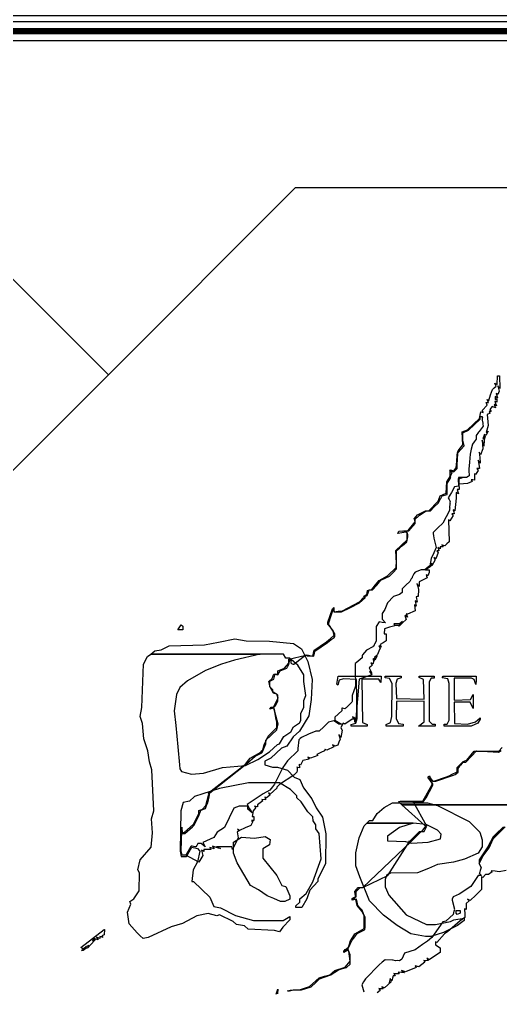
# Model space of a CAD drawing. Extents: x -87611 to 96139, y 77822 to 138139.
# Drawn here: x 59880 to 60648, y 99503 to 101050 of the extents above; entities that cross this region are included whole.
import ezdxf

# ---------------------------------------------------------------- set-up
doc = ezdxf.new("R2010")
doc.units = 0
doc.header["$MEASUREMENT"] = 0
doc.layers.get('0').update_dxf_attribs({"color": 6})
for name, color, linetype in [('L14D0 Au', 2, 'Continuous'), ('L3D0 Base', 3, 'Continuous'), ('L8D0 Wire', 5, 'Continuous')]:
    doc.layers.add(name, color=color, linetype=linetype)

# ---------------------------------------------------------------- blocks, each defined once
blk = doc.blocks.new('_128TRCE70')
at = {"layer": 'L14D0 Au'}
blk.add_lwpolyline([(0, 0), (-1745.413, 1745.413), (-1447.5, 2043.326), (-1447.5, 2885.952), (-2043.326, 3481.778), (-2885.952, 3481.778), (-3183.865, 3183.865), (-3923.773, 3923.773), (-3898.57, 3948.975), (-3898.57, 4020.192), (-3948.975, 4070.598), (-4020.192, 4070.598), (-4045.395, 4045.395), (-4490, 4490), (-4490, 4535), (-4376.213, 4535), (-3557.601, 3716.388), (-785, 3716.388)], dxfattribs=at)
blk.add_lwpolyline([(547.44, 2209.141), (-755, 3511.58), (-755, 3746.388), (-3545.175, 3746.388), (-4333.787, 4535), (-4126.213, 4535), (-3347.601, 3756.388), (-745, 3756.388), (-745, 3515.722), (551.226, 2219.496), (551.226, 2212.927)], close=True, dxfattribs=at)
at = {"layer": 'L8D0 Wire', "const_width": 10}
blk.add_lwpolyline([(-4375, 4555), (-3551.388, 3731.388), (-770, 3731.388), (-770, 3505.367), (526.226, 2209.141), (144.462, 1827.376)], dxfattribs=at)
blk = doc.blocks.new('_LOGO_BEEST')
at = {"layer": 'L14D0 Au'}
for points in [[(-608.428, 312.458), (-603.214, 320.415), (-600.37, 318.657), (-600.37, 312.458)], [(-663.447, -179.196), (-668.238, -174.801), (-668.238, -174.805), (-673.028, -170.411), (-686.234, -155.902), (-688.396, -137.067), (-683.209, -124.718), (-684.871, -120.387), (-678.301, -115.786), (-669.896, -103.533), (-669.439, -74.789), (-671.985, -69.867), (-668.651, -54.029), (-650.748, -33.553), (-648.529, -10.913), (-650.244, 11.443), (-646.772, 24.218), (-649.828, 89.691), (-653.337, 102.466), (-656.467, 120.032), (-662.537, 139.194), (-664.705, 163.148), (-668.411, 174.326), (-665.606, 188.698), (-662.947, 257.704), (-656.491, 270.139), (-651.384, 274.131), (-477.067, 274.131), (-518.132, 264.428), (-538.891, 257.912), (-564.441, 247.902), (-593.185, 231.329), (-605.342, 220.901), (-610.233, 209.457), (-614.128, 183.758), (-611.57, 159.954), (-608.305, 126.419), (-605.44, 97.675), (-605.112, 91.288), (-602.329, 86.894), (-586.797, 82.557), (-567.634, 84.284), (-537.293, 93.481), (-500.564, 96.559), (-480.984, 105.895), (-462.239, 118.174), (-449.229, 129.957), (-446.134, 131.21), (-439.074, 142.782), (-428.031, 150.349), (-424.028, 157.828), (-414.332, 164.591), (-411.986, 167.938), (-411.96, 174.006), (-411.937, 180.074), (-407.466, 188.72), (-407.423, 199.876), (-404.386, 207.861), (-407.38, 230.217), (-407.312, 235.459), (-407.241, 240.7), (-416.985, 256.535), (-430.079, 267.744), (-435.865, 267.744), (-439.854, 274.131), (-651.384, 274.131), (-645.177, 278.983), (-634.703, 280.98), (-622.288, 287.195), (-566.037, 288.694), (-543.68, 293.088), (-517.165, 298.216), (-499.179, 294.891), (-462.239, 294.676), (-423.914, 290.754), (-411.104, 282.197), (-400.858, 262.027), (-394.024, 233.411), (-395.819, 201.473), (-399.134, 175.542), (-414.16, 150.952), (-424.155, 142.177), (-434.575, 127.032), (-442.73, 123.931), (-460.23, 107.938), (-469.425, 103.182), (-469.425, 97.383), (-457.078, 93.683), (-449.245, 93.683), (-433.408, 88.98), (-422.696, 77.928), (-413.915, 74.291), (-408.078, 60.947), (-394.824, 43.381), (-387.58, 29.144), (-377.416, 14.367), (-372.02, -12.51), (-372.813, -60.417), (-384.79, -84.398), (-384.79, -88.433), (-397.542, -102.268), (-402.459, -116.203), (-410.475, -129.881), (-419.921, -129.881), (-419.921, -127.182), (-413.534, -121.402), (-413.534, -115.793), (-403.844, -107.64), (-393.181, -88.774), (-379.45, -52.44), (-382.699, -12.158), (-387.984, -4.613), (-387.984, 2.05), (-392.673, 8.25), (-392.775, 14.879), (-401.193, 22.622), (-411.555, 38.59), (-418.325, 44.675), (-418.325, 48.344), (-428.705, 58.043), (-446.271, 68.727), (-495.774, 68.868), (-542.084, 60.038), (-582.006, 46.976), (-589.991, 39.726), (-600.004, 37.619), (-603.395, 24.219), (-604.843, -39.804), (-603.192, -48.44), (-594.781, -48.337), (-585.918, -33.74), (-577.216, -35.873), (-573.13, -39.863), (-576.808, -57.221), (-584.027, -69.996), (-586.026, -88.36), (-583.178, -88.36), (-557.366, -113.253), (-550.826, -128.038), (-540.487, -130.207), (-516.534, -142.338), (-487.79, -150.68), (-440.26, -150.637), (-429.503, -143.989), (-429.503, -149.359), (-441.075, -160.931), (-446.015, -168.471), (-454.255, -166.226), (-496.244, -164.21), (-502.162, -159.053), (-514.535, -157.161), (-520.065, -152.156), (-541.651, -141.296), (-546.187, -143.037), (-560.061, -139.152), (-578.298, -142.938), (-601.169, -155.076), (-618.735, -160.506), (-655.463, -177.478)], [(-332.093, 159.155), (-332.093, 162.003), (-324.157, 163.995), (-322.404, 171.132), (-323.31, 233.411), (-343.971, 234.38), (-351.207, 232.564), (-353.236, 224.479), (-354.766, 226.01), (-352.572, 239), (-284.186, 239), (-284.284, 228.62), (-287.539, 234.209), (-314.59, 234.209), (-313.729, 164.745), (-306.543, 161.592), (-306.543, 159.155)], [(-197.953, 159.157), (-224.301, 159.259), (-215.519, 165.812), (-215.519, 199.17), (-259.433, 198.282), (-260.247, 171.134), (-256.159, 163.15), (-249.053, 162.129), (-249.053, 159.158), (-276.2, 159.158), (-276.2, 160.376), (-276.202, 160.375), (-276.202, 161.593), (-269.024, 164.746), (-266.998, 174.327), (-266.666, 227.024), (-270.691, 235.009), (-277.797, 236.029), (-277.797, 239.001), (-252.247, 239.001), (-252.247, 236.023), (-258.627, 233.998), (-260.387, 226.987), (-259.433, 203.071), (-215.402, 202.182), (-216.317, 233.412), (-223.503, 236.565), (-223.503, 239.001), (-199.55, 239.001), (-199.55, 235.807), (-204.228, 235.807), (-207.534, 229.63), (-207.534, 167.369), (-202.515, 162.351), (-197.953, 162.351)], [(-183.58, 159.157), (-183.582, 162.351), (-178.904, 162.351), (-175.598, 168.528), (-175.64, 227.024), (-177.608, 234.373), (-186.723, 236.196), (-184.989, 239.001), (-132.481, 239.001), (-132.581, 232.214), (-132.683, 225.428), (-135.833, 233.322), (-139.666, 235.758), (-153.639, 235.784), (-167.612, 235.807), (-167.612, 200.547), (-141.347, 201.474), (-137.318, 209.459), (-137.395, 187.102), (-141.906, 197.482), (-167.719, 197.482), (-166.812, 163.149), (-146.053, 162.133), (-133.278, 165.848), (-126.092, 172.489), (-126.092, 170.125), (-129.542, 163.677), (-140.361, 159.157)], [(-204.896, -176.19), (-213.151, -175.901), (-224.798, -173.79), (-224.772, -173.792), (-236.419, -171.681), (-258.182, -158.752), (-280.194, -141.858), (-302.751, -119.367), (-318.102, -81.176), (-324.273, -63.61), (-324.273, -42.561), (-318.958, -18.898), (-311.047, 0.265), (-306.875, 4.689), (-232.99, 4.689), (-254.644, -2.385), (-273.806, -15.969), (-273.806, -23.688), (-245.062, -24.644), (-235.481, -27.551), (-208.936, -25.781), (-189.171, -20.458), (-188.116, -13.045), (-193.962, -6.572), (-211.991, 2.537), (-232.99, 4.689), (-306.875, 4.689), (-302.762, 9.048), (-297.233, 9.048), (-290.462, 20.003), (-279.317, 29.788), (-265.833, 36.973), (-237.887, 36.994), (-209.942, 36.994), (-193.973, 32.517), (-143.549, 7.193), (-126.415, -9.535), (-122.929, -22.091), (-122.929, -32.892), (-129.312, -43.219), (-150.875, -52.837), (-168.44, -57.79), (-193.991, -61.493), (-208.363, -67.917), (-225.928, -74.461), (-269.044, -75.01), (-274.878, -77.619), (-277.827, -85.376), (-277.755, -97.144), (-271.921, -109.919), (-243.892, -141.352), (-211.837, -157.028), (-197.182, -157.025), (-173.553, -152.096), (-168.192, -149.227), (-151.671, -147.035), (-151.671, -150.478), (-162.051, -158.276), (-184.541, -169.508)], [(-437.638, -120.3), (-444.674, -120.215), (-455.181, -115.731), (-455.181, -115.73), (-465.688, -111.246), (-479.805, -101.669), (-492.612, -94.592), (-497.768, -85.967), (-513.489, -58.82), (-519.391, -43.131), (-519.727, -25.457), (-506.952, -17.94), (-486.192, -19.395), (-468.771, -16.563), (-461.248, -21.493), (-462.239, -30.033), (-472.496, -36.463), (-472.619, -51.236), (-450.17, -79.07), (-442.344, -94.514), (-435.954, -96.542), (-429.503, -111.125), (-429.503, -116.593)], [(-162.51, -140.839), (-164.419, -138.93), (-164.419, -134.672), (-158.032, -134.672), (-158.032, -139.121)]]:
    blk.add_lwpolyline(points, close=True, dxfattribs=at)
at = {"layer": 'L3D0 Base'}
for points in [[(-451.721, -268.012), (-448.637, -260.028), (-449.585, -267.214)], [(-433.897, -262.745), (-429.103, -261.787), (-424.312, -260.826), (-414.101, -260.826), (-406.232, -258.175), (-398.363, -255.521), (-383.052, -241.851), (-374.591, -239.39), (-366.129, -236.932), (-362.009, -233.689), (-357.886, -230.448), (-341.502, -225.155), (-333.362, -215.48), (-334.428, -207.443), (-335.492, -199.405), (-337.026, -197.871), (-343.27, -201.77), (-343.27, -198.782), (-335.822, -192.924), (-334.69, -188.417), (-333.561, -183.911), (-325.776, -171.578), (-311.333, -163.114), (-311.333, -142.448), (-313.167, -138.961), (-315, -135.471), (-322.239, -126.766), (-324.423, -116.82), (-327.461, -117.612), (-330.495, -118.407), (-330.495, -115.622), (-327.51, -114.028), (-324.529, -112.431), (-325.312, -108.327), (-326.098, -104.222), (-320.418, -97.944), (-313.375, -97.944), (-273.403, -79.003), (-238.646, -24.63), (-239.572, -24.35), (-238.553, -24.487), (-230.687, -16.503), (-222.824, -8.518), (-218.941, -8.518), (-212.048, 0.246), (-214.375, 0.901), (-250.872, 33.968), (-64.9, 33.968)], [(-87.909, -1.329), (-97.256, -10.91), (-106.607, -20.492), (-113.053, -33.426), (-127.687, -55.246), (-127.653, -57.831), (-127.616, -60.414), (-124.537, -54.026), (-121.462, -47.639), (-111.893, -34.864), (-105.187, -20.492), (-86.309, -1.329)], [(-64.9, 33.968), (-250.872, 33.968), (-256.259, 38.849), (-253.408, 39.389), (-217.718, 39.389), (-210.233, 52.834), (-202.744, 66.28), (-202.744, 68.26), (-209.703, 77.673), (-208.402, 78.893), (-207.098, 80.109), (-206.462, 78.338), (-205.823, 76.569), (-201.802, 71.071), (-179.589, 78.138), (-175.597, 80.128), (-171.605, 82.115), (-162.822, 86.238), (-162.822, 93.436), (-153.197, 103.061), (-150.362, 103.963), (-147.53, 104.861), (-135.516, 119.233), (-96.249, 119.233), (-90.962, 125.072)], [(-84.481, -70.631), (-95.678, -72.734), (-102, -72.129), (-108.322, -71.527), (-106.978, -72.874), (-112.517, -77.078), (-115.115, -77.131), (-117.713, -77.181), (-121.662, -81.938), (-122.678, -81.311), (-123.695, -80.687), (-123.723, -90.932), (-123.761, -101.181), (-132.993, -109.986), (-142.228, -118.788), (-146.055, -116.592), (-143.809, -119.081), (-148.45, -123.719), (-148.45, -133.259), (-149.648, -132.523), (-150.845, -131.784), (-150.683, -140.813), (-150.602, -145.501), (-157.731, -151.268), (-170.657, -162.271), (-177.84, -168.257), (-183.083, -171.619), (-194.966, -185.832), (-197.417, -184.316), (-197.417, -189.241), (-189.966, -194.125), (-189.966, -201.782), (-198.783, -207.424), (-207.604, -213.063), (-211.218, -210.83), (-208.942, -214.517), (-213.121, -214.897), (-214.437, -214.666), (-215.753, -214.439), (-214.044, -217.202), (-223.778, -224.4), (-229.891, -222.8), (-229.108, -224.07), (-228.322, -225.339), (-245.261, -232.213), (-251.446, -230.186), (-249.051, -232.045), (-246.656, -233.907), (-251.761, -233.283), (-256.867, -232.663), (-255.251, -235.276), (-261.028, -235.657), (-262.344, -235.426), (-263.66, -235.198), (-261.639, -238.473), (-264.957, -238.473), (-265.999, -242.615), (-267.038, -246.76), (-269.368, -242.992), (-271.108, -249.654), (-267.415, -247.833), (-278.54, -257.689), (-282.751, -256.073), (-281.775, -257.651), (-280.801, -259.233), (-282.891, -259.42), (-284.981, -259.61), (-287.613, -259.152), (-286.715, -260.608), (-285.814, -262.065), (-290.236, -265.732)]]:
    blk.add_lwpolyline(points, dxfattribs=at)
for points in [[(-574.934, -57.354), (-595.847, -46.466), (-601.645, -46.535), (-602.967, -39.639), (-602.113, -1.947), (-601.966, -10.109), (-598.464, -10.109), (-583.602, 2.935), (-574.819, 19.434), (-574.819, 24.808), (-571.837, 25.756), (-568.853, 26.701), (-563.594, 32.511), (-558.772, 51.028), (-559.508, 51.764), (-559.97, 52.223), (-500.305, 98.767), (-497.264, 102.756), (-493.128, 108.173), (-484.601, 112.989), (-476.071, 117.801), (-474.54, 119.719), (-473.008, 121.634), (-471.807, 125.627), (-470.603, 129.619), (-464.344, 143.065), (-457.301, 150.104), (-450.262, 157.143), (-450.262, 165.733), (-451.765, 172.426), (-453.272, 179.122), (-454.217, 183.604), (-455.159, 188.086), (-461.839, 185.965), (-459.656, 189.502), (-455.62, 189.502), (-452.033, 196.682), (-448.447, 203.865), (-450.424, 210.1), (-455.913, 211.84), (-461.331, 222.238), (-462.285, 226.349), (-463.243, 230.46), (-457.913, 234.883), (-455.13, 242.2), (-448.665, 242.2), (-448.665, 247.152), (-443.475, 249.329), (-438.285, 251.503), (-431.099, 259.79), (-431.099, 265.878), (-404.086, 272.54), (-402.57, 272.525), (-399.969, 272.503), (-392.78, 270.575), (-390.815, 280.4), (-381.022, 286.844), (-371.225, 293.287), (-364.994, 298.596), (-358.759, 303.904), (-359.76, 307.787), (-360.764, 311.67), (-368.83, 320.949), (-368.83, 324.695), (-365.106, 335.349), (-361.379, 346.003), (-359.249, 348.134), (-359.249, 341.306), (-352.462, 342.251), (-345.675, 343.193), (-318.634, 357.325), (-312.814, 363.569), (-309.558, 363.569), (-311.411, 366.567), (-306.91, 369.158), (-305.737, 375.406), (-302.335, 376.276), (-298.932, 377.143), (-293.053, 384.329), (-287.17, 391.515), (-273.815, 398.763), (-260.242, 411.994), (-260.008, 415.328), (-259.771, 418.662), (-260.182, 428.848), (-260.597, 439.035), (-242.676, 456.117), (-242.676, 466.834), (-243.518, 467.676), (-244.36, 468.521), (-257.179, 466.175), (-256, 469.762), (-248.577, 470.249), (-241.154, 470.732), (-229.545, 484.898), (-230.443, 487.231), (-231.339, 489.567), (-228.625, 492.724), (-225.908, 495.877), (-219.546, 499.189), (-213.183, 502.498), (-207.822, 502.498), (-193.25, 517.669), (-189.798, 525.953), (-180.057, 530.444), (-179.692, 539.508), (-179.324, 548.571), (-173.691, 557.167), (-173.691, 567.587), (-168.199, 566.153), (-164.138, 571.046), (-163.39, 581.086), (-162.638, 591.126), (-161.936, 594.597), (-161.238, 598.065), (-157.367, 602.663), (-153.5, 607.26), (-154.828, 628.347), (-150.446, 629.972), (-146.064, 631.594), (-127.307, 649.372), (-125.036, 659.792), (-123.056, 659.352), (-121.075, 658.915), (-122.02, 660.441), (-122.962, 661.966), (-114.809, 670.761), (-116.422, 674.962), (-112.988, 674.962), (-114.89, 679.918), (-113.612, 679.129), (-112.333, 678.337), (-109.382, 687.011), (-106.435, 695.684), (-103.603, 698.248), (-100.768, 700.812), (-101.732, 703.32), (-102.692, 705.827), (-100.918, 704.729), (-99.143, 703.635), (-98.157, 717.28), (-95.095, 717.28), (-94.839, 697.419), (-96.233, 699.368), (-97.624, 701.317), (-95.771, 692.79), (-96.735, 690.276), (-97.702, 687.762), (-98.981, 688.555), (-100.263, 689.347), (-98.46, 682.454), (-100.309, 683.595), (-102.156, 684.74), (-102.156, 679.572), (-99.648, 681.122), (-99.648, 675.202), (-101.074, 676.085), (-102.499, 676.965), (-101.357, 673.372), (-100.219, 669.779), (-101.969, 670.861), (-103.718, 671.94), (-101.604, 666.429), (-104.158, 667.411), (-106.713, 668.391), (-110.415, 663.931), (-108.356, 660.597), (-111.927, 660.597), (-111.042, 659.168), (-110.159, 657.737), (-114.703, 655.996), (-113.181, 638.256), (-116.281, 627.028), (-113.1, 628.993), (-117.167, 622.477), (-119.388, 623.849), (-120.355, 621.332), (-121.319, 618.816), (-121.29, 617.749), (-121.269, 616.682), (-119.544, 619.077), (-117.822, 621.473), (-119.719, 615.622), (-120.099, 605.504), (-121.45, 610.295), (-122.797, 615.085), (-122.192, 608.164), (-121.584, 601.244), (-125.691, 591.478), (-127.419, 595.923), (-126.633, 587.14), (-125.844, 578.357), (-129.082, 582.982), (-127.285, 569.574), (-131.087, 569.574), (-129.116, 566.386), (-133.579, 560.014), (-134.908, 561.34), (-134.908, 551.21), (-137.684, 551.428), (-140.462, 551.65), (-139.736, 550.471), (-139.009, 549.295), (-142.546, 547.548), (-146.086, 545.802), (-152.873, 545.271), (-159.659, 544.738), (-159.659, 553.371), (-157.23, 554.123), (-154.806, 554.878), (-160.458, 554.288), (-160.043, 545.165), (-159.625, 536.039), (-162.551, 536.039), (-161.649, 532.596), (-160.751, 529.153), (-162.541, 530.257), (-164.328, 531.364), (-164.328, 522.466), (-165.389, 512.51), (-166.446, 502.551), (-167.703, 503.328), (-168.96, 504.108), (-168.127, 500.911), (-167.288, 497.714), (-171.044, 497.714), (-170.083, 496.164), (-169.125, 494.611), (-174.396, 486.564), (-175.422, 487.197), (-176.445, 487.833), (-176.074, 470.386), (-175.713, 452.939), (-178.994, 449.651), (-182.281, 446.367), (-184.636, 447.272), (-186.987, 448.173), (-186.017, 446.595), (-185.041, 445.017), (-190.019, 445.017), (-190.019, 441.636), (-191.884, 442.79), (-193.755, 443.944), (-192.732, 441.286), (-191.716, 438.629), (-194.997, 438.629), (-194.127, 437.216), (-193.253, 435.803), (-196.718, 425.857), (-198.403, 426.902), (-200.093, 427.944), (-197.869, 424.351), (-200.371, 419.513), (-202.875, 414.676), (-204.578, 414.676), (-202.607, 417.87), (-205.988, 417.87), (-205.988, 413.26), (-213.087, 408.288), (-207.585, 408.288), (-207.585, 403.76), (-209.519, 398.726), (-210.928, 399.599), (-212.338, 400.469), (-211.427, 398.093), (-210.51, 395.713), (-217.032, 392.388), (-223.554, 389.06), (-223.579, 385.501), (-223.607, 381.94), (-225.225, 384.335), (-226.847, 386.73), (-225.625, 381.94), (-224.399, 377.149), (-224.979, 366.03), (-226.429, 365.547), (-227.883, 365.06), (-226.286, 356.714), (-229.483, 358.688), (-227.883, 350.326), (-230.964, 352.229), (-230.284, 347.613), (-229.607, 343), (-241.921, 337.532), (-244.201, 337.988), (-243.19, 335.349), (-242.177, 332.711), (-246.256, 335.231), (-244.304, 329.083), (-249.731, 323.825), (-255.158, 318.563), (-258.121, 319.327), (-261.084, 320.088), (-257.687, 320.275), (-254.288, 320.459), (-250.058, 326.049), (-254.537, 322.056), (-263.666, 322.056), (-261.904, 319.203), (-270.665, 317.157), (-278.649, 314.013), (-279.111, 306.087), (-276.254, 306.087), (-276.254, 294.862), (-280.786, 292.093), (-285.318, 289.32), (-283.824, 284.885), (-285.876, 286.151), (-287.925, 287.418), (-285.527, 283.538), (-287.604, 278.444), (-289.678, 273.351), (-294.618, 269.122), (-290.308, 271.343), (-293.932, 264.568), (-295.604, 264.568), (-293.327, 268.255), (-297.067, 265.944), (-295.407, 263.262), (-297.347, 258.2), (-299.025, 259.235), (-300.7, 260.271), (-298.121, 256.101), (-300.678, 254.229), (-303.236, 252.361), (-298.745, 243.703), (-302.603, 246.02), (-298.639, 241.12), (-298.869, 240.89), (-318.983, 233.828), (-324.279, 171.363), (-325.711, 165.558), (-325.758, 165.543), (-325.758, 171.756), (-327.601, 172.897), (-329.444, 174.035), (-327.167, 170.349), (-330.102, 170.349), (-341.948, 162.311), (-343.192, 163.082), (-344.44, 163.852), (-346.464, 160.066), (-348.491, 156.279), (-346.364, 152.836), (-348.529, 141.29), (-351.517, 145.597), (-349.421, 138.174), (-351.311, 133.617), (-353.198, 129.058), (-357.985, 127.224), (-359.685, 128.272), (-361.382, 129.323), (-360.406, 127.741), (-359.429, 126.163), (-370.692, 120.792), (-372.042, 121.628), (-373.393, 122.461), (-374.463, 120.047), (-380.46, 116.997), (-386.458, 113.943), (-384.811, 112.3), (-390.815, 110.201), (-396.819, 108.105), (-400.977, 109.63), (-399.988, 108.033), (-399.002, 106.436), (-409.07, 104.421), (-412.457, 96.992), (-413.639, 97.722), (-414.822, 98.455), (-414.385, 92.9), (-418.377, 93.698), (-418.19, 92.501), (-418, 91.303), (-418.19, 88.621), (-418.377, 85.942), (-423.183, 81.135), (-445.955, 66.352), (-450.436, 61.87), (-450.274, 60.104), (-455.658, 55.379), (-461.041, 50.651), (-462.326, 51.811), (-463.608, 52.975), (-461.574, 49.41), (-467.347, 44.185), (-468.548, 45.386), (-469.752, 46.587), (-468.685, 41.796), (-474.24, 42.233), (-473.623, 41.216), (-473.011, 40.199), (-481.439, 33.974), (-481.439, 33.35), (-481.46, 30.618), (-483.856, 31.148), (-486.251, 31.682), (-483.849, 29.28), (-488.228, 24.231), (-489.8, 15.448), (-487.05, 15.448), (-487.05, 9.06), (-490.777, 9.06), (-488.759, 7.042), (-492.015, 0.957), (-500.882, -2.963), (-509.749, -6.887), (-511.421, -5.851), (-513.092, -4.819), (-510.984, -8.234), (-513.8, -9.304), (-512.353, -18.932), (-521.373, -37.434), (-522.24, -33.254), (-534.588, -33.092), (-546.933, -32.927), (-540.545, -35.715), (-543.739, -35.063), (-546.933, -34.415), (-553.046, -31.913), (-550.426, -36.152), (-557.316, -34.349), (-556.424, -35.799), (-555.529, -37.246), (-566.894, -37.246), (-566.894, -40.627), (-568.725, -39.498), (-570.552, -38.366), (-569.461, -42.726), (-568.366, -47.087)], [(-762.266, -198.548), (-756.066, -193.52), (-760.058, -195.541), (-761.702, -194.527), (-763.345, -193.511), (-726.109, -165.013), (-725.575, -165.013), (-725.725, -173.531), (-729.739, -174.866), (-727.955, -177.751), (-730.435, -176.8), (-732.911, -175.848), (-732.911, -179.285), (-738.226, -177.246), (-735.706, -181.325), (-742.224, -179.254), (-744.582, -183.072), (-740.895, -180.792), (-740.895, -181.999), (-752.457, -194.556), (-750.311, -190.601), (-755.405, -192.553), (-754.563, -193.395), (-753.72, -194.241), (-759.26, -198.445), (-760.763, -198.498)]]:
    blk.add_lwpolyline(points, close=True, dxfattribs=at)
at = {"layer": 'L8D0 Wire'}
for points in [[(-431.745, -263.322), (-427.827, -262.23), (-423.913, -261.135), (-417.379, -260.976), (-410.848, -260.814), (-395.815, -256.291), (-388.972, -249.985), (-382.132, -243.679), (-364.03, -236.904), (-358.042, -233.059), (-352.053, -229.21), (-345.666, -227.245), (-339.278, -225.277), (-333.689, -220.396), (-333.689, -205.132), (-336.796, -196.963), (-337.129, -196.751), (-341.674, -200.522), (-341.674, -196.839), (-338.751, -195.719), (-339.294, -195.376), (-337.806, -195.354), (-336.746, -194.948), (-333.44, -188.358), (-330.127, -181.768), (-326.229, -176.562), (-322.327, -171.357), (-316.03, -168.148), (-310.765, -165.459), (-310.191, -164.976), (-310.169, -164.976), (-309.723, -161.713), (-309.723, -145.741), (-312.197, -139.825), (-314.511, -134.285), (-315.59, -132.929), (-317.963, -130.399), (-321.263, -126.89), (-322.383, -121.595), (-323.506, -116.302), (-329.684, -116.863), (-326.094, -114.225), (-326.506, -113.984), (-325.742, -113.966), (-324.095, -112.756), (-324.095, -104.325), (-317.708, -97.938), (-313.385, -97.938), (-236.438, -25.295), (-228.662, -17.335), (-220.051, -8.512), (-215.613, -8.512), (-211.194, 0.036), (-232.998, 38.867), (-225.912, 39.288), (-224.103, 38.967), (-216.396, 39.229), (-214.35, 42.03), (-212.301, 44.827), (-201.731, 65.253), (-201.294, 67.246), (-205.464, 72.115), (-208.096, 76.905), (-204.9, 74.111), (-201.706, 71.316), (-196.871, 71.316), (-168.327, 81.131), (-165.701, 82.373), (-163.817, 83.939), (-161.238, 86.078), (-161.238, 91.833), (-158.362, 95.248), (-157.922, 96.882), (-156.276, 97.727), (-152.969, 101.657), (-148.793, 101.657), (-140.244, 110.621), (-131.695, 119.582), (-97.044, 117.682), (-92.472, 120.13)], [(-89.172, -2.065), (-100.846, -12.819), (-105.789, -17.841), (-109.498, -25.102), (-113.665, -33.248), (-127.681, -54.008), (-127.681, -57.872), (-127.503, -60.136), (-124.254, -66.209), (-125.822, -70.713), (-127.266, -74.851), (-127.266, -74.964), (-127.351, -75.088), (-127.394, -75.213), (-125.623, -76.988), (-123.851, -78.759), (-129.322, -78.759), (-140.703, -96.553), (-159.332, -108.592), (-164.154, -110.588), (-168.972, -112.587), (-170.501, -116.564), (-170.557, -116.963), (-170.763, -118.388), (-167.132, -132.545), (-167.444, -133.793), (-167.22, -134.597), (-167.912, -135.655), (-169.216, -140.848), (-180.244, -151.302), (-180.038, -151.508), (-185.762, -152.703), (-203.24, -177.592), (-209.93, -183.571), (-217.915, -188.998), (-229.966, -197.419), (-238.312, -200.12), (-246.659, -202.818), (-251.144, -212.115), (-254.643, -214.691), (-258.501, -214.401), (-260.856, -214.994), (-264.839, -213.927), (-266.13, -213.827), (-277.62, -212.963), (-282.43, -217.015), (-287.242, -221.063), (-308.937, -243.526), (-311.978, -248.316), (-315.016, -253.11), (-311.389, -264.182)]]:
    blk.add_lwpolyline(points, dxfattribs=at)
blk.add_lwpolyline([(-601.639, -46.538), (-602.961, -39.642), (-602.24, -7.829), (-602.11, -2), (-601.561, -11.709), (-597.387, -11.709), (-584.921, -1.251), (-582.9, 0.683), (-574.941, 16.237), (-571.675, 25.076), (-564.134, 27.945), (-562.418, 32.471), (-560.7, 36.996), (-558.535, 46.578), (-557.824, 50.367), (-557.316, 53.087), (-498.237, 99.743), (-485.031, 111.473), (-479.548, 114.087), (-474.38, 116.554), (-473.813, 117.274), (-467.821, 130.82), (-467.821, 136.593), (-450.362, 153.447), (-449.385, 157.882), (-448.412, 162.318), (-451.818, 176.159), (-455.227, 189.998), (-452.33, 191.894), (-448.659, 198.871), (-448.659, 208.496), (-448.883, 208.736), (-456.643, 213.82), (-456.643, 216.874), (-461.434, 221.664), (-461.434, 230.906), (-455.414, 234.128), (-454.363, 238.307), (-453.315, 242.486), (-451.01, 241.604), (-448.709, 240.718), (-445.209, 247.258), (-434.402, 251.771), (-432.967, 254.569), (-431.536, 257.367), (-429.714, 264.977), (-427.899, 263.411), (-427.899, 260.283), (-426.836, 259.216), (-426.205, 258.586), (-426.093, 258.555), (-424.54, 258.15), (-423.124, 258.15), (-404.23, 272.818), (-403.275, 272.16), (-401.788, 271.143), (-401.164, 270.984), (-391.523, 270.937), (-390.531, 274.883), (-389.543, 278.828), (-369.619, 292.277), (-363.631, 297.046), (-359.124, 300.632), (-357.642, 302.183), (-357.642, 306.406), (-366.419, 319.408), (-367.417, 320.406), (-367.224, 321.008), (-367.224, 323.937), (-363.702, 335.365), (-360.178, 346.789), (-359.005, 341.2), (-347.007, 341.2), (-332.763, 348.352), (-318.519, 355.501), (-309.736, 363.404), (-309.736, 366.75), (-307.25, 366.75), (-306.243, 367.137), (-304.705, 371.541), (-303.036, 376.332), (-297.759, 376.332), (-291.078, 384.089), (-284.398, 391.848), (-277.505, 395.12), (-270.612, 398.395), (-265.023, 404.221), (-259.499, 409.985), (-259.434, 410.153), (-259.434, 438.882), (-254.643, 442.83), (-249.852, 446.782), (-242.894, 453.095), (-241.194, 460.839), (-241.3, 462.411), (-241.441, 464.413), (-241.821, 465.617), (-242.816, 468.745), (-249.852, 470.112), (-241.862, 470.455), (-241.862, 470.548), (-239.797, 470.548), (-229.885, 481.839), (-229.885, 489.156), (-228.288, 490.584), (-228.288, 491.242), (-226.233, 492.421), (-222.699, 495.581), (-216.923, 499.033), (-211.14, 502.486), (-205.504, 502.486), (-199.223, 508.474), (-192.948, 514.463), (-189.963, 520.183), (-189.963, 521.153), (-189.021, 521.989), (-186.894, 526.062), (-178.785, 528.099), (-178.785, 546.023), (-173.554, 554.482), (-173.292, 555.183), (-172.687, 556.78), (-174.106, 556.78), (-170.95, 562.678), (-172.868, 564.699), (-174.792, 566.72), (-171.365, 565.688), (-167.943, 564.655), (-165.376, 567.219), (-162.816, 569.783), (-162.547, 576.457), (-162.276, 583.129), (-162.017, 587.121), (-161.755, 591.113), (-161.484, 593.053), (-161.219, 594.993), (-156.369, 600.52), (-151.516, 606.044), (-153.765, 615.01), (-153.805, 626.245), (-153.144, 626.554), (-153.166, 626.716), (-152.395, 626.909), (-144.473, 630.618), (-126.109, 648.501), (-126.109, 652.593), (-122.894, 652.593), (-122.894, 651.05), (-122.276, 651.676), (-122.894, 650.064), (-122.894, 646.605), (-121.955, 641.92), (-121.755, 640.913), (-121.425, 640.299), (-121.574, 640.015), (-121.019, 637.233), (-127.497, 628.743), (-127.971, 627.842), (-128.511, 627.417), (-132.475, 622.224), (-132.475, 619.389), (-132.235, 618.999), (-132.475, 618.603), (-132.475, 616.295), (-135.435, 612.487), (-138.398, 608.679), (-140.141, 600.695), (-141.888, 592.71), (-143.098, 579.935), (-144.18, 568.532), (-144.239, 566.486), (-143.385, 557.931), (-144.997, 556.908), (-144.979, 556.78), (-145.191, 556.78), (-147.636, 555.233), (-154.544, 555.208), (-160.336, 555.183), (-161.319, 553.346), (-160.461, 541.606), (-163.63, 541.101), (-166.799, 540.593), (-171.954, 531.748), (-177.107, 522.902), (-175.619, 520.117), (-174.128, 517.335), (-174.225, 515.67), (-173.816, 514.771), (-174.309, 514.279), (-174.331, 514.116), (-174.169, 513.733), (-174.359, 513.614), (-174.727, 507.376), (-174.371, 507.021), (-174.505, 506.768), (-174.35, 506.472), (-174.836, 505.527), (-174.983, 503.029), (-180.235, 492.774), (-185.484, 482.519), (-193.506, 475.005), (-201.129, 467.869), (-201.129, 465.461), (-200.651, 463.028), (-199.778, 458.565), (-196.235, 444.059), (-200.174, 435.148), (-204.117, 426.241), (-206.3, 414.595), (-209.269, 412.259), (-210.233, 411.295), (-210.626, 411.198), (-214.35, 408.27), (-220.41, 408.27), (-229.701, 404.387), (-232.103, 402.135), (-234.663, 396.683), (-234.663, 395.257), (-235.986, 393.87), (-238.069, 389.441), (-244.357, 383.621), (-250.648, 377.801), (-250.648, 371.931), (-254.64, 368.812), (-259.512, 367.175), (-264.387, 365.54), (-274.111, 355.816), (-276.239, 350.504), (-278.363, 345.193), (-282.586, 338.892), (-282.586, 329.476), (-277.277, 323.613), (-282.124, 324.58), (-286.971, 325.55), (-292.167, 318.133), (-292.167, 306.265), (-291.839, 300.907), (-292.167, 299.737), (-292.167, 294.731), (-294.587, 290.047), (-295.227, 288.812), (-295.807, 286.738), (-296.474, 286.398), (-297.011, 285.362), (-307.337, 280.138), (-313.541, 272.765), (-314.414, 271.52), (-314.464, 269.808), (-314.523, 267.881), (-324.098, 260.239), (-325.333, 258.961), (-325.701, 255.471), (-325.701, 240.871), (-325.137, 231.623), (-325.012, 223.134), (-330.383, 207.86), (-330.436, 202.589), (-330.458, 200.902), (-330.068, 198.859), (-330.483, 198.429), (-330.505, 197.318), (-340.033, 188.588), (-340.7, 187.899), (-340.784, 187.899), (-342.2, 186.602), (-345.578, 187.899), (-346.473, 187.899), (-346.473, 183.623), (-357.639, 173.462), (-357.639, 169.08), (-357.661, 169.08), (-357.661, 168.696), (-352.471, 165.53), (-347.281, 162.368), (-351.386, 162.368), (-359.233, 167.511), (-367.969, 165.318), (-375.52, 158.254), (-383.074, 151.19), (-388.264, 151.19), (-399.71, 146.23), (-411.157, 141.274), (-413.19, 139.347), (-415.227, 137.423), (-416.733, 123.344), (-416.733, 120.693), (-417.051, 120.378), (-417.089, 120.05), (-433.516, 103.71), (-437.387, 98.48), (-440.702, 93.514), (-440.702, 93.106), (-454.057, 66.901), (-454.057, 66.885), (-457.392, 62.509), (-461.674, 56.895), (-472.312, 51.387), (-497.869, 34.064), (-493.799, 27.555), (-489.732, 21.046), (-496.581, 27.131), (-496.581, 31.426), (-510.744, 31.426), (-514.883, 29.851), (-519.021, 28.279), (-526.366, 12.977), (-533.715, -2.324), (-545.504, -9.766), (-548.324, -14.073), (-551.146, -18.377), (-568.431, -26.293), (-564.782, -33.248), (-571.089, -27.659), (-576.313, -27.659), (-577.988, -30.787), (-579.385, -33.404), (-581.119, -32.977), (-585.47, -31.913), (-586.259, -31.891), (-586.973, -32.186), (-587.516, -32.759), (-595.84, -46.469)], close=True, dxfattribs=at)
blk = doc.blocks.new('$128_70_B')
for name, p in [('_128TRCE70', (5000, 5000)), ('_LOGO_BEEST', (2535.361, 7464.639))]:
    blk.add_blockref(name, p)
at = {"yscale": -1, "rotation": 270}
blk.add_blockref('_128TRCE70', (5000, 5000), dxfattribs=at)

msp = doc.modelspace()

# ---------------------------------------------------------------- block references
msp.add_blockref('$128_70_B', (58206.1, 92300.4))

doc.saveas('drawing.dxf')
